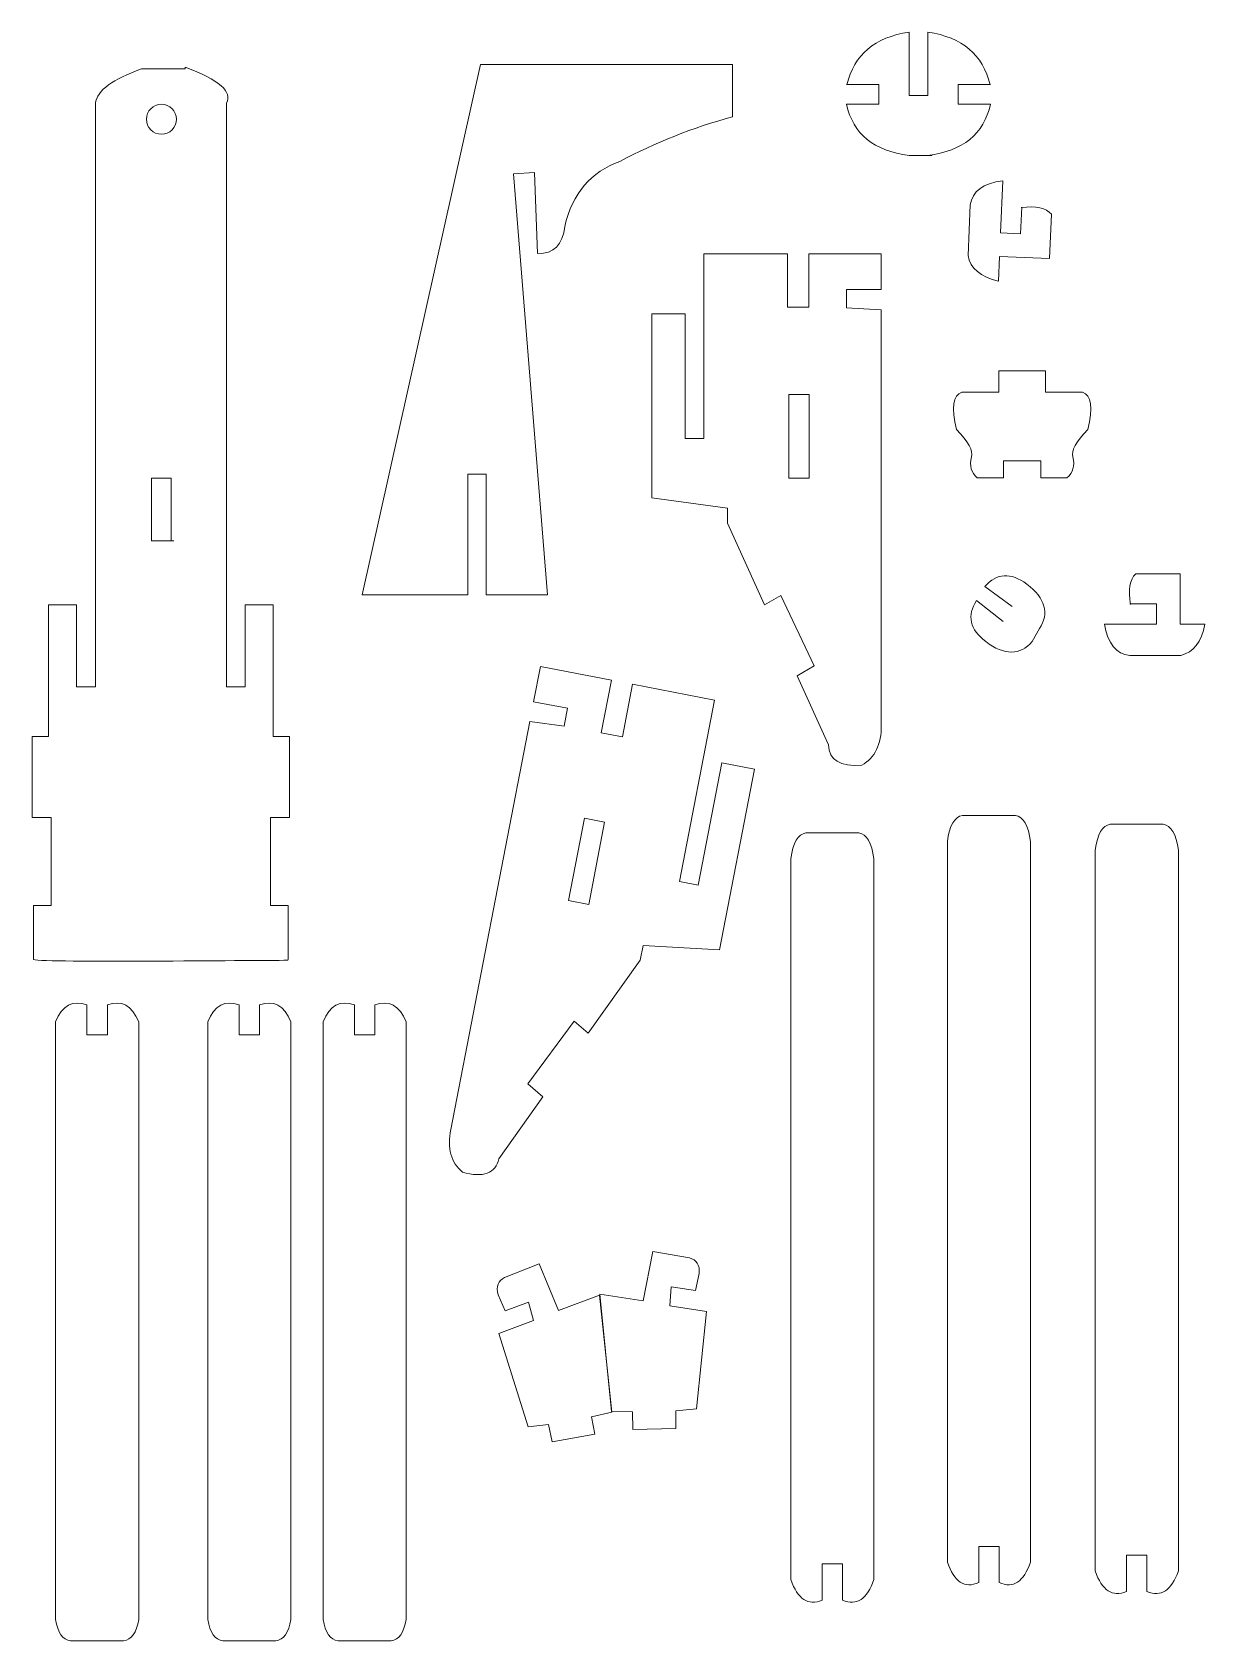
# Model space of a CAD drawing. Header units: centimetres. Extents: x -94 to 97, y -135 to 128.
import ezdxf

# ---------------------------------------------------------------- set-up
doc = ezdxf.new("R2010")
doc.units = ezdxf.units.CM
doc.header["$MEASUREMENT"] = 0
doc.layers.add('Capa 1', color=7, linetype='Continuous')

msp = doc.modelspace()

# ---------------------------------------------------------------- linework, layer by layer
at = {"layer": 'Capa 1', "lineweight": 20}
msp.add_ellipse((-73.29, 114.12), major_axis=(0, 2.45), ratio=1, dxfattribs=at)
for points in [[(49.05, 128.37), (43.44, 127.54), (40.05, 124.67), (38.86, 119.77)], [(49.05, 118.02), (49.05, 118.02), (49.05, 128.37), (49.05, 128.37)], [(52.11, 118.02), (52.11, 118.02), (52.11, 128.37), (52.11, 128.37)], [(52.11, 128.37), (57.72, 127.54), (61.12, 124.67), (62.3, 119.77)], [(38.8, 116.58), (39.89, 111.71), (43.3, 108.92), (49.05, 108.2)], [(49.05, 118.02), (49.05, 118.02), (52.11, 118.02), (52.11, 118.02)], [(62.36, 116.58), (61.27, 111.71), (57.86, 108.92), (52.11, 108.2)], [(49.05, 108.2), (49.05, 108.2), (52.84, 108.2), (52.84, 108.2)], [(64.36, 104.07), (61.15, 103.64), (59.38, 102.33), (59.06, 100.13)], [(59.06, 100.13), (59.06, 100.13), (58.7, 91.81), (58.7, 91.81)], [(72.35, 98.6), (71.48, 99.61), (69.82, 99.97), (67.37, 99.67)], [(63.65, 87.65), (60.73, 88.32), (59.08, 89.71), (58.7, 91.81)], [(29.14, 83.37), (29.14, 83.37), (32.66, 83.37), (32.66, 83.37)], [(44.5, 82.94), (44.5, 82.94), (38.82, 83.29), (38.82, 83.29)], [(44.5, 82.94), (44.5, 82.94), (44.5, 14.96), (44.5, 14.96)], [(63.74, 72.98), (63.74, 72.98), (71.36, 72.98), (71.36, 72.98)], [(29.35, 69.12), (29.35, 69.12), (29.35, 55.41), (29.35, 55.41)], [(12.38, 61.92), (12.38, 61.92), (15.47, 61.92), (15.47, 61.92)], [(64.48, 58.25), (64.48, 58.25), (70.61, 58.25), (70.61, 58.25)], [(19.32, 48.05), (19.32, 48.05), (25.4, 34.71), (25.4, 34.71)], [(86.12, 39.76), (85.15, 38.85), (84.87, 37.18), (85.27, 34.74)], [(81, 31.54), (81.56, 28.35), (82.95, 26.64), (85.16, 26.42)], [(97.44, 31.54), (96.89, 28.59), (95.57, 26.89), (93.49, 26.42)], [(85.16, 26.42), (85.16, 26.42), (93.49, 26.42), (93.49, 26.42)], [(-13.02, 15.6), (-13.02, 15.6), (-25.95, -51.14), (-25.95, -51.14)], [(-13.02, 15.6), (-13.02, 15.6), (-7.38, 14.86), (-7.38, 14.86)], [(2.14, 13.1), (2.14, 13.1), (-1.31, 13.77), (-1.31, 13.77)], [(57.78, 0.23), (57.78, 0.23), (66.44, 0.23), (66.44, 0.23)], [(-0.77, -0.85), (-0.77, -0.85), (-3.38, -14.31), (-3.38, -14.31)], [(32.17, -2.62), (32.17, -2.62), (40.83, -2.62), (40.83, -2.62)], [(81.97, -1.2), (81.97, -1.2), (90.63, -1.2), (90.63, -1.2)], [(14.52, -11.15), (14.52, -11.15), (11.48, -10.56), (11.48, -10.56)], [(5.07, -23.45), (5.07, -23.45), (-3.44, -35.39), (-3.44, -35.39)], [(-85.48, -35.65), (-85.48, -35.65), (-85.48, -30.74), (-85.48, -30.74)], [(-60.58, -35.65), (-60.58, -35.65), (-60.58, -30.74), (-60.58, -30.74)], [(-41.72, -35.65), (-41.72, -35.65), (-41.72, -30.74), (-41.72, -30.74)], [(60.43, -119.34), (60.43, -119.34), (60.43, -125.26), (60.43, -125.26)], [(84.62, -120.76), (84.62, -120.76), (84.62, -126.69), (84.62, -126.69)], [(34.82, -122.19), (34.82, -122.19), (34.82, -128.11), (34.82, -128.11)], [(-88.14, -134.78), (-88.14, -134.78), (-79.48, -134.78), (-79.48, -134.78)], [(-63.24, -134.78), (-63.24, -134.78), (-54.58, -134.78), (-54.58, -134.78)], [(-44.37, -134.78), (-44.37, -134.78), (-35.72, -134.78), (-35.72, -134.78)]]:
    msp.add_open_spline(points, degree=3, dxfattribs=at)
for points, knots in [([(-62.66, 116.77), (-61.59, 118.59), (-63.83, 120.55), (-69.4, 122.65), (-69.4, 122.65), (-69.4, 122.65), (-69.4, 122.35), (-69.4, 122.35), (-69.4, 122.35), (-69.4, 122.35), (-76.54, 122.35), (-76.54, 122.35), (-76.54, 122.35), (-81.26, 120.73), (-83.77, 118.87), (-84.09, 116.77)], [0, 0, 0, 0, 0.2, 0.2, 0.2, 0.2, 0.4, 0.4, 0.4, 0.4, 0.6, 0.6, 0.6, 0.6, 1, 1, 1, 1]), ([(20.13, 114.52), (20.13, 114.52), (20.13, 123.06), (20.13, 123.06), (20.13, 123.06), (20.13, 123.06), (-21.07, 123.06), (-21.07, 123.06), (-21.07, 123.06), (-21.07, 123.06), (-40.44, 36.35), (-40.44, 36.35), (-40.44, 36.35), (-40.44, 36.35), (-23.15, 36.35), (-23.15, 36.35), (-23.15, 36.35), (-23.15, 36.35), (-23.15, 56.09), (-23.15, 56.09)], [0, 0, 0, 0, 0.166667, 0.166667, 0.166667, 0.166667, 0.333333, 0.333333, 0.333333, 0.333333, 0.5, 0.5, 0.5, 0.5, 0.666667, 0.666667, 0.666667, 0.666667, 1, 1, 1, 1]), ([(38.8, 116.58), (38.8, 116.58), (44.09, 116.58), (44.09, 116.58), (44.09, 116.58), (44.09, 116.58), (44.09, 119.83), (44.09, 119.83), (44.09, 119.83), (44.09, 119.83), (38.8, 119.83), (38.8, 119.83)], [0, 0, 0, 0, 0.25, 0.25, 0.25, 0.25, 0.5, 0.5, 0.5, 0.5, 1, 1, 1, 1]), ([(62.36, 116.58), (62.36, 116.58), (57.08, 116.58), (57.08, 116.58), (57.08, 116.58), (57.08, 116.58), (57.08, 119.83), (57.08, 119.83), (57.08, 119.83), (57.08, 119.83), (62.36, 119.83), (62.36, 119.83)], [0, 0, 0, 0, 0.25, 0.25, 0.25, 0.25, 0.5, 0.5, 0.5, 0.5, 1, 1, 1, 1]), ([(-84.09, 116.77), (-84.09, 116.77), (-84.09, 21.26), (-84.09, 21.26), (-84.09, 21.26), (-84.09, 21.26), (-87.18, 21.26), (-87.18, 21.26), (-87.18, 21.26), (-87.18, 21.26), (-87.18, 34.71), (-87.18, 34.71), (-87.18, 34.71), (-87.18, 34.71), (-91.77, 34.71), (-91.77, 34.71), (-91.77, 34.71), (-91.77, 34.71), (-91.77, 13.16), (-91.77, 13.16), (-91.77, 13.16), (-91.77, 13.16), (-94.44, 13.16), (-94.44, 13.16), (-94.44, 13.16), (-94.44, 13.16), (-94.44, -0.09), (-94.44, -0.09), (-94.44, -0.09), (-94.44, -0.09), (-91.32, -0.09), (-91.32, -0.09), (-91.32, -0.09), (-91.32, -0.09), (-91.32, -14.49), (-91.32, -14.49), (-91.32, -14.49), (-91.32, -14.49), (-94.22, -14.49), (-94.22, -14.49), (-94.22, -14.49), (-94.22, -14.49), (-94.22, -23.35), (-94.22, -23.35)], [0, 0, 0, 0, 0.083333, 0.083333, 0.083333, 0.083333, 0.166667, 0.166667, 0.166667, 0.166667, 0.25, 0.25, 0.25, 0.25, 0.333333, 0.333333, 0.333333, 0.333333, 0.416667, 0.416667, 0.416667, 0.416667, 0.5, 0.5, 0.5, 0.5, 0.583333, 0.583333, 0.583333, 0.583333, 0.666667, 0.666667, 0.666667, 0.666667, 0.75, 0.75, 0.75, 0.75, 0.833333, 0.833333, 0.833333, 0.833333, 1, 1, 1, 1]), ([(-62.66, 116.77), (-62.66, 116.77), (-62.66, 21.26), (-62.66, 21.26), (-62.66, 21.26), (-62.66, 21.26), (-59.57, 21.26), (-59.57, 21.26), (-59.57, 21.26), (-59.57, 21.26), (-59.57, 34.71), (-59.57, 34.71), (-59.57, 34.71), (-59.57, 34.71), (-54.98, 34.71), (-54.98, 34.71), (-54.98, 34.71), (-54.98, 34.71), (-54.98, 13.16), (-54.98, 13.16), (-54.98, 13.16), (-54.98, 13.16), (-52.31, 13.16), (-52.31, 13.16), (-52.31, 13.16), (-52.31, 13.16), (-52.31, -0.09), (-52.31, -0.09), (-52.31, -0.09), (-52.31, -0.09), (-55.43, -0.09), (-55.43, -0.09), (-55.43, -0.09), (-55.43, -0.09), (-55.43, -14.49), (-55.43, -14.49), (-55.43, -14.49), (-55.43, -14.49), (-52.53, -14.49), (-52.53, -14.49), (-52.53, -14.49), (-52.53, -14.49), (-52.53, -23.35), (-52.53, -23.35)], [0, 0, 0, 0, 0.083333, 0.083333, 0.083333, 0.083333, 0.166667, 0.166667, 0.166667, 0.166667, 0.25, 0.25, 0.25, 0.25, 0.333333, 0.333333, 0.333333, 0.333333, 0.416667, 0.416667, 0.416667, 0.416667, 0.5, 0.5, 0.5, 0.5, 0.583333, 0.583333, 0.583333, 0.583333, 0.666667, 0.666667, 0.666667, 0.666667, 0.75, 0.75, 0.75, 0.75, 0.833333, 0.833333, 0.833333, 0.833333, 1, 1, 1, 1]), ([(-23.15, 56.09), (-23.15, 56.09), (-20.16, 56.09), (-20.16, 56.09), (-20.16, 56.09), (-20.16, 56.09), (-20.16, 36.35), (-20.16, 36.35), (-20.16, 36.35), (-20.16, 36.35), (-10.13, 36.35), (-10.13, 36.35), (-10.13, 36.35), (-10.13, 36.35), (-15.68, 105.18), (-15.68, 105.18), (-15.68, 105.18), (-15.68, 105.18), (-12.26, 105.4), (-12.26, 105.4), (-12.26, 105.4), (-12.26, 105.4), (-11.73, 92.16), (-11.73, 92.16), (-11.73, 92.16), (-9.09, 92.1), (-7.61, 93.57), (-7.3, 96.59), (-7.3, 96.59), (-6.01, 102.02), (-3, 105.56), (1.72, 107.21), (1.72, 107.21), (7.55, 110.33), (13.69, 112.77), (20.13, 114.52)], [0, 0, 0, 0, 0.1, 0.1, 0.1, 0.1, 0.2, 0.2, 0.2, 0.2, 0.3, 0.3, 0.3, 0.3, 0.4, 0.4, 0.4, 0.4, 0.5, 0.5, 0.5, 0.5, 0.6, 0.6, 0.6, 0.6, 0.7, 0.7, 0.7, 0.7, 0.8, 0.8, 0.8, 0.8, 1, 1, 1, 1]), ([(64.36, 104.07), (64.36, 104.07), (63.99, 95.54), (63.99, 95.54), (63.99, 95.54), (63.99, 95.54), (67.3, 95.4), (67.3, 95.4), (67.3, 95.4), (67.3, 95.4), (67.48, 99.77), (67.48, 99.77)], [0, 0, 0, 0, 0.25, 0.25, 0.25, 0.25, 0.5, 0.5, 0.5, 0.5, 1, 1, 1, 1]), ([(63.65, 87.65), (63.65, 87.65), (63.83, 91.7), (63.83, 91.7), (63.83, 91.7), (63.83, 91.7), (72.04, 91.35), (72.04, 91.35), (72.04, 91.35), (72.04, 91.35), (72.35, 98.6), (72.35, 98.6)], [0, 0, 0, 0, 0.25, 0.25, 0.25, 0.25, 0.5, 0.5, 0.5, 0.5, 1, 1, 1, 1]), ([(15.47, 61.92), (15.47, 61.92), (15.47, 92.12), (15.47, 92.12), (15.47, 92.12), (15.47, 92.12), (29.14, 92.12), (29.14, 92.12), (29.14, 92.12), (29.14, 92.12), (29.14, 83.37), (29.14, 83.37)], [0, 0, 0, 0, 0.25, 0.25, 0.25, 0.25, 0.5, 0.5, 0.5, 0.5, 1, 1, 1, 1]), ([(32.66, 83.37), (32.66, 83.37), (32.66, 92.12), (32.66, 92.12), (32.66, 92.12), (32.66, 92.12), (44.5, 92.12), (44.5, 92.12), (44.5, 92.12), (44.5, 92.12), (44.5, 86.25), (44.5, 86.25)], [0, 0, 0, 0, 0.25, 0.25, 0.25, 0.25, 0.5, 0.5, 0.5, 0.5, 1, 1, 1, 1]), ([(44.5, 86.25), (44.5, 86.25), (38.82, 86.25), (38.82, 86.25), (38.82, 86.25), (38.82, 86.25), (38.82, 83.29), (38.82, 83.29)], [0, 0, 0, 0, 0.333333, 0.333333, 0.333333, 0.333333, 1, 1, 1, 1]), ([(19.32, 48.05), (19.32, 48.05), (19.32, 50.5), (19.32, 50.5), (19.32, 50.5), (19.32, 50.5), (6.94, 52.21), (6.94, 52.21), (6.94, 52.21), (6.94, 52.21), (6.94, 82.3), (6.94, 82.3), (6.94, 82.3), (6.94, 82.3), (12.38, 82.3), (12.38, 82.3), (12.38, 82.3), (12.38, 82.3), (12.38, 61.92), (12.38, 61.92)], [0, 0, 0, 0, 0.166667, 0.166667, 0.166667, 0.166667, 0.333333, 0.333333, 0.333333, 0.333333, 0.5, 0.5, 0.5, 0.5, 0.666667, 0.666667, 0.666667, 0.666667, 1, 1, 1, 1]), ([(63.74, 72.98), (63.74, 72.98), (63.74, 69.46), (63.74, 69.46), (63.74, 69.46), (63.74, 69.46), (57.65, 69.46), (57.65, 69.46)], [0, 0, 0, 0, 0.333333, 0.333333, 0.333333, 0.333333, 1, 1, 1, 1]), ([(71.36, 72.98), (71.36, 72.98), (71.36, 69.46), (71.36, 69.46), (71.36, 69.46), (71.36, 69.46), (77.44, 69.46), (77.44, 69.46)], [0, 0, 0, 0, 0.333333, 0.333333, 0.333333, 0.333333, 1, 1, 1, 1]), ([(29.35, 55.41), (29.35, 55.41), (32.71, 55.41), (32.71, 55.41), (32.71, 55.41), (32.71, 55.41), (32.71, 69.12), (32.71, 69.12), (32.71, 69.12), (32.71, 69.12), (29.35, 69.12), (29.35, 69.12)], [0, 0, 0, 0, 0.25, 0.25, 0.25, 0.25, 0.5, 0.5, 0.5, 0.5, 1, 1, 1, 1]), ([(57.65, 69.46), (56.19, 68.99), (55.91, 66.96), (56.8, 63.38), (56.8, 63.38), (58.75, 61.39), (59.57, 59.89), (59.25, 58.9), (59.25, 58.9), (58.9, 57.43), (59.22, 56.3), (60.21, 55.48)], [0, 0, 0, 0, 0.25, 0.25, 0.25, 0.25, 0.5, 0.5, 0.5, 0.5, 1, 1, 1, 1]), ([(77.44, 69.46), (78.9, 68.99), (79.19, 66.96), (78.3, 63.38), (78.3, 63.38), (76.35, 61.39), (75.53, 59.89), (75.84, 58.9), (75.84, 58.9), (76.19, 57.43), (75.87, 56.3), (74.88, 55.48)], [0, 0, 0, 0, 0.25, 0.25, 0.25, 0.25, 0.5, 0.5, 0.5, 0.5, 1, 1, 1, 1]), ([(64.48, 58.25), (64.48, 58.25), (64.48, 55.48), (64.48, 55.48), (64.48, 55.48), (64.48, 55.48), (60.21, 55.48), (60.21, 55.48)], [0, 0, 0, 0, 0.333333, 0.333333, 0.333333, 0.333333, 1, 1, 1, 1]), ([(70.61, 58.25), (70.61, 58.25), (70.61, 55.48), (70.61, 55.48), (70.61, 55.48), (70.61, 55.48), (74.88, 55.48), (74.88, 55.48)], [0, 0, 0, 0, 0.333333, 0.333333, 0.333333, 0.333333, 1, 1, 1, 1]), ([(-74.91, 55.41), (-74.91, 55.41), (-74.91, 45.16), (-74.91, 45.16), (-74.91, 45.16), (-74.91, 45.16), (-74.49, 45.16), (-74.49, 45.16)], [0, 0, 0, 0, 0.333333, 0.333333, 0.333333, 0.333333, 1, 1, 1, 1]), ([(-74.91, 45.16), (-74.91, 45.16), (-71.26, 45.16), (-71.26, 45.16), (-71.26, 45.16), (-71.26, 45.16), (-71.68, 45.16), (-71.68, 45.16), (-71.68, 45.16), (-71.68, 45.16), (-71.68, 55.41), (-71.68, 55.41), (-71.68, 55.41), (-71.68, 55.41), (-74.91, 55.41), (-74.91, 55.41)], [0, 0, 0, 0, 0.2, 0.2, 0.2, 0.2, 0.4, 0.4, 0.4, 0.4, 0.6, 0.6, 0.6, 0.6, 1, 1, 1, 1]), ([(69.16, 28.67), (69.16, 28.67), (70.37, 30.8), (70.37, 30.8), (70.37, 30.8), (72.04, 33.3), (71.35, 35.73), (68.3, 38.09), (68.3, 38.09), (65.66, 40.04), (63.37, 39.91), (61.43, 37.69), (61.43, 37.69), (61.43, 37.69), (65.91, 34.42), (65.91, 34.42)], [0, 0, 0, 0, 0.2, 0.2, 0.2, 0.2, 0.4, 0.4, 0.4, 0.4, 0.6, 0.6, 0.6, 0.6, 1, 1, 1, 1]), ([(97.44, 31.54), (97.44, 31.54), (93.38, 31.54), (93.38, 31.54), (93.38, 31.54), (93.38, 31.54), (93.38, 39.76), (93.38, 39.76), (93.38, 39.76), (93.38, 39.76), (86.12, 39.76), (86.12, 39.76)], [0, 0, 0, 0, 0.25, 0.25, 0.25, 0.25, 0.5, 0.5, 0.5, 0.5, 1, 1, 1, 1]), ([(25.4, 34.71), (25.4, 34.71), (28.04, 36.23), (28.04, 36.23), (28.04, 36.23), (28.04, 36.23), (33.54, 24.7), (33.54, 24.7)], [0, 0, 0, 0, 0.333333, 0.333333, 0.333333, 0.333333, 1, 1, 1, 1]), ([(64.46, 31.98), (64.46, 31.98), (60.08, 35.39), (60.08, 35.39), (60.08, 35.39), (58.48, 32.92), (58.98, 30.68), (61.58, 28.67), (61.58, 28.67), (64.68, 26.38), (67.21, 26.38), (69.16, 28.67)], [0, 0, 0, 0, 0.25, 0.25, 0.25, 0.25, 0.5, 0.5, 0.5, 0.5, 1, 1, 1, 1]), ([(81, 31.54), (81, 31.54), (89.54, 31.54), (89.54, 31.54), (89.54, 31.54), (89.54, 31.54), (89.54, 34.85), (89.54, 34.85), (89.54, 34.85), (89.54, 34.85), (85.16, 34.85), (85.16, 34.85)], [0, 0, 0, 0, 0.25, 0.25, 0.25, 0.25, 0.5, 0.5, 0.5, 0.5, 1, 1, 1, 1]), ([(-1.31, 13.77), (-1.31, 13.77), (0.35, 22.36), (0.35, 22.36), (0.35, 22.36), (0.35, 22.36), (-11.28, 24.61), (-11.28, 24.61), (-11.28, 24.61), (-11.28, 24.61), (-12.4, 18.85), (-12.4, 18.85)], [0, 0, 0, 0, 0.25, 0.25, 0.25, 0.25, 0.5, 0.5, 0.5, 0.5, 1, 1, 1, 1]), ([(35.86, 11.77), (35.86, 11.77), (30.71, 23.07), (30.71, 23.07), (30.71, 23.07), (30.71, 23.07), (33.54, 24.7), (33.54, 24.7)], [0, 0, 0, 0, 0.333333, 0.333333, 0.333333, 0.333333, 1, 1, 1, 1]), ([(11.48, -10.56), (11.48, -10.56), (17.22, 19.09), (17.22, 19.09), (17.22, 19.09), (17.22, 19.09), (3.81, 21.69), (3.81, 21.69), (3.81, 21.69), (3.81, 21.69), (2.14, 13.1), (2.14, 13.1)], [0, 0, 0, 0, 0.25, 0.25, 0.25, 0.25, 0.5, 0.5, 0.5, 0.5, 1, 1, 1, 1]), ([(-12.4, 18.85), (-12.4, 18.85), (-6.82, 17.77), (-6.82, 17.77), (-6.82, 17.77), (-6.82, 17.77), (-7.38, 14.86), (-7.38, 14.86)], [0, 0, 0, 0, 0.333333, 0.333333, 0.333333, 0.333333, 1, 1, 1, 1]), ([(44.5, 14.96), (44.52, 11.84), (43.45, 9.68), (41.29, 8.47), (41.29, 8.47), (37.77, 8.2), (35.96, 9.3), (35.86, 11.77)], [0, 0, 0, 0, 0.333333, 0.333333, 0.333333, 0.333333, 1, 1, 1, 1]), ([(5.07, -23.45), (5.07, -23.45), (5.54, -21.04), (5.54, -21.04), (5.54, -21.04), (5.54, -21.04), (18.01, -21.72), (18.01, -21.72), (18.01, -21.72), (18.01, -21.72), (23.73, 7.83), (23.73, 7.83), (23.73, 7.83), (23.73, 7.83), (18.39, 8.86), (18.39, 8.86), (18.39, 8.86), (18.39, 8.86), (14.52, -11.15), (14.52, -11.15)], [0, 0, 0, 0, 0.166667, 0.166667, 0.166667, 0.166667, 0.333333, 0.333333, 0.333333, 0.333333, 0.5, 0.5, 0.5, 0.5, 0.666667, 0.666667, 0.666667, 0.666667, 1, 1, 1, 1]), ([(60.43, -125.26), (58.13, -126.26), (56.42, -125.15), (55.31, -121.92), (55.31, -121.92), (55.31, -121.92), (55.31, -4), (55.31, -4), (55.31, -4), (55.66, -1.39), (56.48, 0.02), (57.78, 0.23)], [0, 0, 0, 0, 0.25, 0.25, 0.25, 0.25, 0.5, 0.5, 0.5, 0.5, 1, 1, 1, 1]), ([(63.78, -125.26), (66.09, -126.26), (67.8, -125.15), (68.91, -121.92), (68.91, -121.92), (68.91, -121.92), (68.91, -4), (68.91, -4), (68.91, -4), (68.56, -1.39), (67.74, 0.02), (66.44, 0.23)], [0, 0, 0, 0, 0.25, 0.25, 0.25, 0.25, 0.5, 0.5, 0.5, 0.5, 1, 1, 1, 1]), ([(-3.38, -14.31), (-3.38, -14.31), (-6.68, -13.68), (-6.68, -13.68), (-6.68, -13.68), (-6.68, -13.68), (-4.07, -0.21), (-4.07, -0.21), (-4.07, -0.21), (-4.07, -0.21), (-0.77, -0.85), (-0.77, -0.85)], [0, 0, 0, 0, 0.25, 0.25, 0.25, 0.25, 0.5, 0.5, 0.5, 0.5, 1, 1, 1, 1]), ([(34.82, -128.11), (32.52, -129.11), (30.81, -127.99), (29.7, -124.76), (29.7, -124.76), (29.7, -124.76), (29.7, -6.85), (29.7, -6.85), (29.7, -6.85), (30.05, -4.23), (30.87, -2.82), (32.17, -2.62)], [0, 0, 0, 0, 0.25, 0.25, 0.25, 0.25, 0.5, 0.5, 0.5, 0.5, 1, 1, 1, 1]), ([(38.17, -128.11), (40.48, -129.11), (42.18, -127.99), (43.29, -124.76), (43.29, -124.76), (43.29, -124.76), (43.29, -6.85), (43.29, -6.85), (43.29, -6.85), (42.94, -4.23), (42.12, -2.82), (40.83, -2.62)], [0, 0, 0, 0, 0.25, 0.25, 0.25, 0.25, 0.5, 0.5, 0.5, 0.5, 1, 1, 1, 1]), ([(84.62, -126.69), (82.32, -127.69), (80.61, -126.57), (79.5, -123.34), (79.5, -123.34), (79.5, -123.34), (79.5, -5.43), (79.5, -5.43), (79.5, -5.43), (79.85, -2.81), (80.67, -1.4), (81.97, -1.2)], [0, 0, 0, 0, 0.25, 0.25, 0.25, 0.25, 0.5, 0.5, 0.5, 0.5, 1, 1, 1, 1]), ([(87.97, -126.69), (90.28, -127.69), (91.99, -126.57), (93.1, -123.34), (93.1, -123.34), (93.1, -123.34), (93.1, -5.43), (93.1, -5.43), (93.1, -5.43), (92.75, -2.81), (91.93, -1.4), (90.63, -1.2)], [0, 0, 0, 0, 0.25, 0.25, 0.25, 0.25, 0.5, 0.5, 0.5, 0.5, 1, 1, 1, 1]), ([(-94.22, -23.35), (-92.21, -23.84), (-58.56, -23.46), (-52.6, -23.46), (-52.6, -23.46), (-52.6, -23.46), (-52.53, -23.35), (-52.53, -23.35)], [0, 0, 0, 0, 0.333333, 0.333333, 0.333333, 0.333333, 1, 1, 1, 1]), ([(-85.48, -30.74), (-87.79, -29.91), (-89.5, -30.84), (-90.61, -33.52), (-90.61, -33.52), (-90.61, -33.52), (-90.61, -131.27), (-90.61, -131.27), (-90.61, -131.27), (-90.26, -133.44), (-89.44, -134.61), (-88.14, -134.78)], [0, 0, 0, 0, 0.25, 0.25, 0.25, 0.25, 0.5, 0.5, 0.5, 0.5, 1, 1, 1, 1]), ([(-85.48, -35.65), (-85.48, -35.65), (-82.13, -35.65), (-82.13, -35.65), (-82.13, -35.65), (-82.13, -35.65), (-82.13, -30.74), (-82.13, -30.74)], [0, 0, 0, 0, 0.333333, 0.333333, 0.333333, 0.333333, 1, 1, 1, 1]), ([(-82.13, -30.74), (-79.83, -29.91), (-78.12, -30.84), (-77.01, -33.52), (-77.01, -33.52), (-77.01, -33.52), (-77.01, -131.27), (-77.01, -131.27), (-77.01, -131.27), (-77.36, -133.44), (-78.18, -134.61), (-79.48, -134.78)], [0, 0, 0, 0, 0.25, 0.25, 0.25, 0.25, 0.5, 0.5, 0.5, 0.5, 1, 1, 1, 1]), ([(-60.58, -30.74), (-62.89, -29.91), (-64.6, -30.84), (-65.7, -33.52), (-65.7, -33.52), (-65.7, -33.52), (-65.7, -131.27), (-65.7, -131.27), (-65.7, -131.27), (-65.36, -133.44), (-64.53, -134.61), (-63.24, -134.78)], [0, 0, 0, 0, 0.25, 0.25, 0.25, 0.25, 0.5, 0.5, 0.5, 0.5, 1, 1, 1, 1]), ([(-60.58, -35.65), (-60.58, -35.65), (-57.23, -35.65), (-57.23, -35.65), (-57.23, -35.65), (-57.23, -35.65), (-57.23, -30.74), (-57.23, -30.74)], [0, 0, 0, 0, 0.333333, 0.333333, 0.333333, 0.333333, 1, 1, 1, 1]), ([(-57.23, -30.74), (-54.93, -29.91), (-53.22, -30.84), (-52.11, -33.52), (-52.11, -33.52), (-52.11, -33.52), (-52.11, -131.27), (-52.11, -131.27), (-52.11, -131.27), (-52.46, -133.44), (-53.28, -134.61), (-54.58, -134.78)], [0, 0, 0, 0, 0.25, 0.25, 0.25, 0.25, 0.5, 0.5, 0.5, 0.5, 1, 1, 1, 1]), ([(-41.72, -30.74), (-44.03, -29.91), (-45.73, -30.84), (-46.84, -33.52), (-46.84, -33.52), (-46.84, -33.52), (-46.84, -131.27), (-46.84, -131.27), (-46.84, -131.27), (-46.49, -133.44), (-45.67, -134.61), (-44.37, -134.78)], [0, 0, 0, 0, 0.25, 0.25, 0.25, 0.25, 0.5, 0.5, 0.5, 0.5, 1, 1, 1, 1]), ([(-41.72, -35.65), (-41.72, -35.65), (-38.37, -35.65), (-38.37, -35.65), (-38.37, -35.65), (-38.37, -35.65), (-38.37, -30.74), (-38.37, -30.74)], [0, 0, 0, 0, 0.333333, 0.333333, 0.333333, 0.333333, 1, 1, 1, 1]), ([(-38.37, -30.74), (-36.06, -29.91), (-34.36, -30.84), (-33.25, -33.52), (-33.25, -33.52), (-33.25, -33.52), (-33.25, -131.27), (-33.25, -131.27), (-33.25, -131.27), (-33.6, -133.44), (-34.42, -134.61), (-35.72, -134.78)], [0, 0, 0, 0, 0.25, 0.25, 0.25, 0.25, 0.5, 0.5, 0.5, 0.5, 1, 1, 1, 1]), ([(-3.44, -35.39), (-3.44, -35.39), (-5.74, -33.4), (-5.74, -33.4), (-5.74, -33.4), (-5.74, -33.4), (-13.33, -43.66), (-13.33, -43.66)], [0, 0, 0, 0, 0.333333, 0.333333, 0.333333, 0.333333, 1, 1, 1, 1]), ([(-18.07, -55.92), (-18.07, -55.92), (-10.86, -45.81), (-10.86, -45.81), (-10.86, -45.81), (-10.86, -45.81), (-13.33, -43.66), (-13.33, -43.66)], [0, 0, 0, 0, 0.333333, 0.333333, 0.333333, 0.333333, 1, 1, 1, 1]), ([(-25.95, -51.14), (-26.56, -54.2), (-25.92, -56.53), (-24.02, -58.12), (-24.02, -58.12), (-20.62, -59.06), (-18.63, -58.33), (-18.07, -55.92)], [0, 0, 0, 0, 0.333333, 0.333333, 0.333333, 0.333333, 1, 1, 1, 1]), ([(-18.2, -78.17), (-18.58, -76.84), (-18.22, -75.89), (-17.13, -75.34), (-17.13, -75.34), (-17.13, -75.34), (-11.47, -73.1), (-11.47, -73.1), (-11.47, -73.1), (-11.47, -73.1), (-8.32, -80.73), (-8.32, -80.73), (-8.32, -80.73), (-8.32, -80.73), (-1.6, -78.22), (-1.6, -78.22), (-1.6, -78.22), (-1.6, -78.22), (0.43, -97.38), (0.43, -97.38), (0.43, -97.38), (0.43, -97.38), (-2.94, -98.13), (-2.94, -98.13), (-2.94, -98.13), (-2.94, -98.13), (-2.4, -100.95), (-2.4, -100.95), (-2.4, -100.95), (-2.4, -100.95), (-9.34, -102.23), (-9.34, -102.23), (-9.34, -102.23), (-9.34, -102.23), (-9.93, -99.41), (-9.93, -99.41), (-9.93, -99.41), (-9.93, -99.41), (-13.29, -99.78), (-13.29, -99.78), (-13.29, -99.78), (-13.29, -99.78), (-18.09, -84.52), (-18.09, -84.52), (-18.09, -84.52), (-18.09, -84.52), (-12.43, -82.38), (-12.43, -82.38), (-12.43, -82.38), (-12.43, -82.38), (-13.23, -79.4), (-13.23, -79.4), (-13.23, -79.4), (-13.23, -79.4), (-17.02, -80.78), (-17.02, -80.78), (-17.02, -80.78), (-17.02, -80.78), (-18.2, -78.17), (-18.2, -78.17)], [0, 0, 0, 0, 0.0625, 0.0625, 0.0625, 0.0625, 0.125, 0.125, 0.125, 0.125, 0.1875, 0.1875, 0.1875, 0.1875, 0.25, 0.25, 0.25, 0.25, 0.3125, 0.3125, 0.3125, 0.3125, 0.375, 0.375, 0.375, 0.375, 0.4375, 0.4375, 0.4375, 0.4375, 0.5, 0.5, 0.5, 0.5, 0.5625, 0.5625, 0.5625, 0.5625, 0.625, 0.625, 0.625, 0.625, 0.6875, 0.6875, 0.6875, 0.6875, 0.75, 0.75, 0.75, 0.75, 0.8125, 0.8125, 0.8125, 0.8125, 0.875, 0.875, 0.875, 0.875, 1, 1, 1, 1]), ([(14.71, -74.69), (14.82, -73.3), (14.28, -72.45), (13.1, -72.13), (13.1, -72.13), (13.1, -72.13), (7.1, -71.08), (7.1, -71.08), (7.1, -71.08), (7.1, -71.08), (5.56, -79.19), (5.56, -79.19), (5.56, -79.19), (5.56, -79.19), (-1.53, -78.08), (-1.53, -78.08), (-1.53, -78.08), (-1.53, -78.08), (0.34, -97.26), (0.34, -97.26), (0.34, -97.26), (0.34, -97.26), (3.78, -97.31), (3.78, -97.31), (3.78, -97.31), (3.78, -97.31), (3.83, -100.19), (3.83, -100.19), (3.83, -100.19), (3.83, -100.19), (10.88, -100.04), (10.88, -100.04), (10.88, -100.04), (10.88, -100.04), (10.89, -97.16), (10.89, -97.16), (10.89, -97.16), (10.89, -97.16), (14.26, -96.84), (14.26, -96.84), (14.26, -96.84), (14.26, -96.84), (15.89, -80.93), (15.89, -80.93), (15.89, -80.93), (15.89, -80.93), (9.92, -79.98), (9.92, -79.98), (9.92, -79.98), (9.92, -79.98), (10.1, -76.89), (10.1, -76.89), (10.1, -76.89), (10.1, -76.89), (14.09, -77.49), (14.09, -77.49), (14.09, -77.49), (14.09, -77.49), (14.71, -74.69), (14.71, -74.69)], [0, 0, 0, 0, 0.0625, 0.0625, 0.0625, 0.0625, 0.125, 0.125, 0.125, 0.125, 0.1875, 0.1875, 0.1875, 0.1875, 0.25, 0.25, 0.25, 0.25, 0.3125, 0.3125, 0.3125, 0.3125, 0.375, 0.375, 0.375, 0.375, 0.4375, 0.4375, 0.4375, 0.4375, 0.5, 0.5, 0.5, 0.5, 0.5625, 0.5625, 0.5625, 0.5625, 0.625, 0.625, 0.625, 0.625, 0.6875, 0.6875, 0.6875, 0.6875, 0.75, 0.75, 0.75, 0.75, 0.8125, 0.8125, 0.8125, 0.8125, 0.875, 0.875, 0.875, 0.875, 1, 1, 1, 1]), ([(60.43, -119.34), (60.43, -119.34), (63.78, -119.34), (63.78, -119.34), (63.78, -119.34), (63.78, -119.34), (63.78, -125.26), (63.78, -125.26)], [0, 0, 0, 0, 0.333333, 0.333333, 0.333333, 0.333333, 1, 1, 1, 1]), ([(84.62, -120.76), (84.62, -120.76), (87.97, -120.76), (87.97, -120.76), (87.97, -120.76), (87.97, -120.76), (87.97, -126.69), (87.97, -126.69)], [0, 0, 0, 0, 0.333333, 0.333333, 0.333333, 0.333333, 1, 1, 1, 1]), ([(34.82, -122.19), (34.82, -122.19), (38.17, -122.19), (38.17, -122.19), (38.17, -122.19), (38.17, -122.19), (38.17, -128.11), (38.17, -128.11)], [0, 0, 0, 0, 0.333333, 0.333333, 0.333333, 0.333333, 1, 1, 1, 1])]:
    msp.add_open_spline(points, degree=3, knots=knots, dxfattribs=at)

doc.saveas('drawing.dxf')
